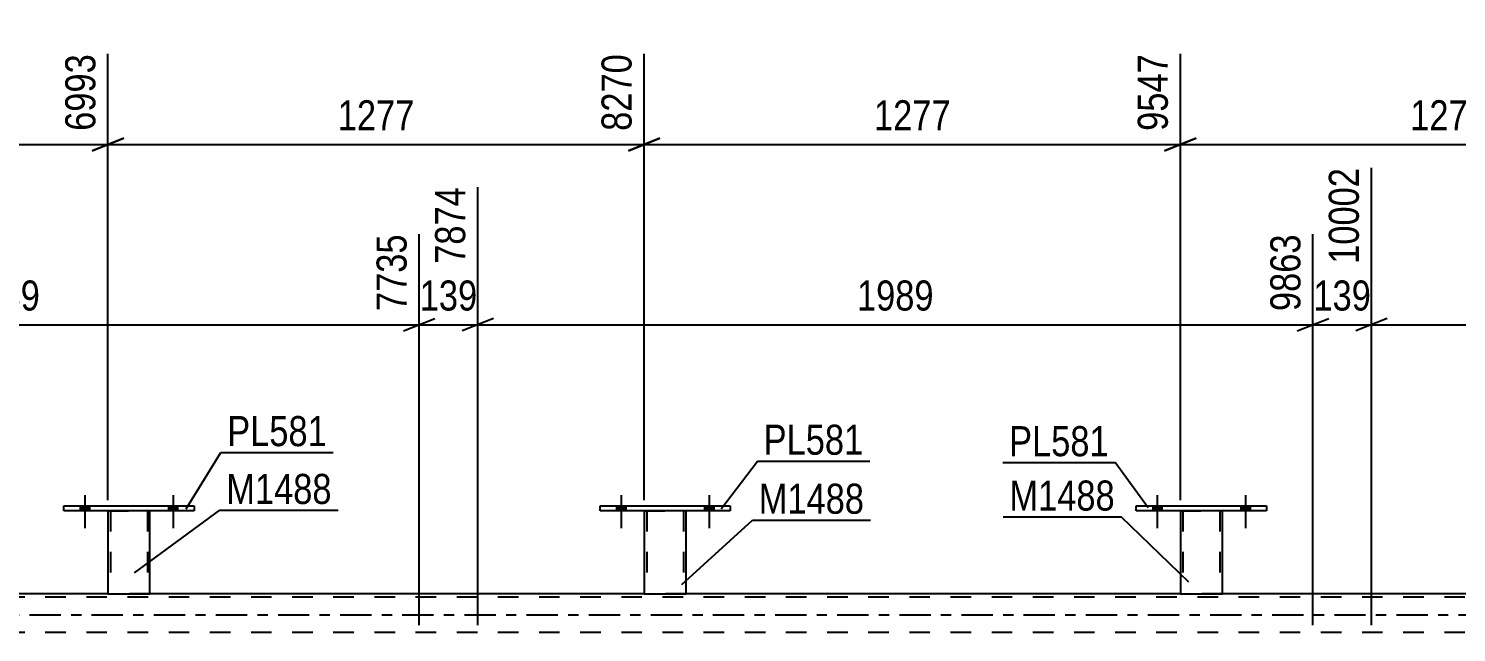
# Model space of a CAD drawing. Header units: millimetres. Extents: x 0 to 841, y 0 to 594.
# Drawn here: x 344.7 to 480.7, y 445.9 to 503.4 of the extents above; entities that cross this region are included whole.
import ezdxf

# ---------------------------------------------------------------- set-up
doc = ezdxf.new("R2010")
doc.units = ezdxf.units.MM
doc.linetypes.add('DXK_LINE_DOT2', pattern=[3.9198, 1.9599, -1.9599])
doc.linetypes.add('DXK_LINE_DOT3', pattern=[5.9187, 2.979, -0.9799, 0.9799, -0.9799])
doc.styles.add('Arial Narrow', font='ARIALN.TTF', dxfattribs={"height": 0.2})

# ---------------------------------------------------------------- blocks, each defined once
blk = doc.blocks.new('Bolt-815137657-4153 - 4128')
at = {"linetype": 'Continuous'}
for points in [[(451.75, 457.47), (452.63, 457.47), (452.63, 457.95), (451.75, 457.95)], [(460.15, 457.47), (461.03, 457.47), (461.03, 457.95), (460.15, 457.95)]]:
    blk.add_hatch(color=1, dxfattribs=at).paths.add_polyline_path(points)
at = {"color": 1, "linetype": 'Continuous'}
for p, q in [((452.19, 458.95), (452.19, 455.83)), ((460.59, 458.95), (460.59, 455.83)), ((451.75, 457.95), (451.75, 457.47)), ((452.63, 457.95), (452.63, 457.47)), ((460.15, 457.95), (460.15, 457.47)), ((461.03, 457.95), (461.03, 457.47))]:
    blk.add_line(p, q, dxfattribs=at)
blk = doc.blocks.new('Bolt-815137657-4154 - 4128')
at = {"linetype": 'Continuous'}
for points in [[(451.75, 457.47), (452.63, 457.47), (452.63, 457.95), (451.75, 457.95)], [(460.15, 457.47), (461.03, 457.47), (461.03, 457.95), (460.15, 457.95)]]:
    blk.add_hatch(color=1, dxfattribs=at).paths.add_polyline_path(points)
at = {"color": 1, "linetype": 'Continuous'}
for p, q in [((452.19, 458.95), (452.19, 455.83)), ((460.59, 458.95), (460.59, 455.83)), ((451.75, 457.95), (451.75, 457.47)), ((452.63, 457.95), (452.63, 457.47)), ((460.15, 457.95), (460.15, 457.47)), ((461.03, 457.95), (461.03, 457.47))]:
    blk.add_line(p, q, dxfattribs=at)
blk = doc.blocks.new('Bolt-815137657-4155 - 4128')
at = {"linetype": 'Continuous'}
for points in [[(400.67, 457.47), (401.55, 457.47), (401.55, 457.95), (400.67, 457.95)], [(409.07, 457.47), (409.95, 457.47), (409.95, 457.95), (409.07, 457.95)]]:
    blk.add_hatch(color=1, dxfattribs=at).paths.add_polyline_path(points)
at = {"color": 1, "linetype": 'Continuous'}
for p, q in [((401.11, 458.95), (401.11, 455.83)), ((409.51, 458.95), (409.51, 455.83)), ((400.67, 457.95), (400.67, 457.47)), ((401.55, 457.95), (401.55, 457.47)), ((409.07, 457.95), (409.07, 457.47)), ((409.95, 457.95), (409.95, 457.47))]:
    blk.add_line(p, q, dxfattribs=at)
blk = doc.blocks.new('Bolt-815137657-4156 - 4128')
at = {"linetype": 'Continuous'}
for points in [[(400.67, 457.47), (401.55, 457.47), (401.55, 457.95), (400.67, 457.95)], [(409.07, 457.47), (409.95, 457.47), (409.95, 457.95), (409.07, 457.95)]]:
    blk.add_hatch(color=1, dxfattribs=at).paths.add_polyline_path(points)
at = {"color": 1, "linetype": 'Continuous'}
for p, q in [((401.11, 458.95), (401.11, 455.83)), ((409.51, 458.95), (409.51, 455.83)), ((400.67, 457.95), (400.67, 457.47)), ((401.55, 457.95), (401.55, 457.47)), ((409.07, 457.95), (409.07, 457.47)), ((409.95, 457.95), (409.95, 457.47))]:
    blk.add_line(p, q, dxfattribs=at)
blk = doc.blocks.new('Bolt-815137657-4157 - 4128')
at = {"linetype": 'Continuous'}
for points in [[(349.59, 457.47), (350.47, 457.47), (350.47, 457.95), (349.59, 457.95)], [(357.99, 457.47), (358.87, 457.47), (358.87, 457.95), (357.99, 457.95)]]:
    blk.add_hatch(color=1, dxfattribs=at).paths.add_polyline_path(points)
at = {"color": 1, "linetype": 'Continuous'}
for p, q in [((350.03, 458.95), (350.03, 455.83)), ((358.43, 458.95), (358.43, 455.83)), ((349.59, 457.95), (349.59, 457.47)), ((350.47, 457.95), (350.47, 457.47)), ((357.99, 457.95), (357.99, 457.47)), ((358.87, 457.95), (358.87, 457.47))]:
    blk.add_line(p, q, dxfattribs=at)
blk = doc.blocks.new('Bolt-815137657-4158 - 4128')
at = {"linetype": 'Continuous'}
for points in [[(349.59, 457.47), (350.47, 457.47), (350.47, 457.95), (349.59, 457.95)], [(357.99, 457.47), (358.87, 457.47), (358.87, 457.95), (357.99, 457.95)]]:
    blk.add_hatch(color=1, dxfattribs=at).paths.add_polyline_path(points)
at = {"color": 1, "linetype": 'Continuous'}
for p, q in [((350.03, 458.95), (350.03, 455.83)), ((358.43, 458.95), (358.43, 455.83)), ((349.59, 457.95), (349.59, 457.47)), ((350.47, 457.95), (350.47, 457.47)), ((357.99, 457.95), (357.99, 457.47)), ((358.87, 457.95), (358.87, 457.47))]:
    blk.add_line(p, q, dxfattribs=at)
blk = doc.blocks.new('Part-815137657-4278 - 4128')
at = {"color": 2, "linetype": 'Continuous'}
for p, q in [((450.19, 457.95), (462.59, 457.95)), ((450.19, 457.47), (450.19, 457.95)), ((462.59, 457.47), (450.19, 457.47)), ((462.59, 457.95), (462.59, 457.47))]:
    blk.add_line(p, q, dxfattribs=at)
blk = doc.blocks.new('Part-815137657-4283 - 4128')
at = {"color": 2, "linetype": 'Continuous'}
for p, q in [((454.39, 457.47), (454.39, 449.56)), ((458.39, 449.56), (458.39, 457.47)), ((454.39, 449.56), (458.39, 449.56))]:
    blk.add_line(p, q, dxfattribs=at)
at = {"color": 7, "linetype": 'DXK_LINE_DOT2'}
for p, q in [((454.39, 457.47), (458.39, 457.47)), ((454.39, 457.47), (454.39, 457.47)), ((454.39, 457.47), (454.39, 457.47)), ((454.63, 457.47), (454.63, 449.56)), ((458.15, 457.47), (458.15, 449.56)), ((458.39, 457.47), (458.39, 457.47)), ((458.39, 457.47), (458.39, 457.47)), ((458.1, 449.56), (458.13, 449.56)), ((458.1, 449.56), (458.13, 449.56)), ((458.13, 449.56), (458.15, 449.56)), ((458.13, 449.56), (458.15, 449.56))]:
    blk.add_line(p, q, dxfattribs=at)
blk = doc.blocks.new('Part-815137657-4288 - 4128')
at = {"color": 2, "linetype": 'Continuous'}
for p, q in [((399.11, 457.95), (411.51, 457.95)), ((399.11, 457.47), (399.11, 457.95)), ((411.51, 457.47), (399.11, 457.47)), ((411.51, 457.95), (411.51, 457.47))]:
    blk.add_line(p, q, dxfattribs=at)
blk = doc.blocks.new('Part-815137657-4474 - 4128')
at = {"color": 7, "linetype": 'DXK_LINE_DOT2'}
for p, q in [((736.28, 449.24), (72.5, 449.24)), ((356.23, 449.56), (352.23, 449.56)), ((407.31, 449.56), (403.31, 449.56)), ((458.39, 449.56), (454.39, 449.56)), ((736.28, 445.88), (72.5, 445.88))]:
    blk.add_line(p, q, dxfattribs=at)
at = {"color": 2, "linetype": 'Continuous'}
for p, q in [((352.23, 449.56), (305.15, 449.56)), ((403.31, 449.56), (356.23, 449.56)), ((454.39, 449.56), (407.31, 449.56)), ((505.47, 449.56), (458.39, 449.56))]:
    blk.add_line(p, q, dxfattribs=at)
at = {"color": 7, "linetype": 'DXK_LINE_DOT3'}
blk.add_line((72.5, 447.56), (736.28, 447.56), dxfattribs=at)
blk = doc.blocks.new('Part-815137657-4293 - 4128')
at = {"color": 2, "linetype": 'Continuous'}
for p, q in [((403.31, 457.47), (403.31, 449.56)), ((407.31, 449.56), (407.31, 457.47)), ((403.31, 449.56), (407.31, 449.56))]:
    blk.add_line(p, q, dxfattribs=at)
at = {"color": 7, "linetype": 'DXK_LINE_DOT2'}
for p, q in [((403.31, 457.47), (407.31, 457.47)), ((403.31, 457.47), (403.31, 457.47)), ((403.31, 457.47), (403.31, 457.47)), ((403.55, 457.47), (403.55, 449.56)), ((407.07, 457.47), (407.07, 449.56)), ((407.31, 457.47), (407.31, 457.47)), ((407.31, 457.47), (407.31, 457.47)), ((407.02, 449.56), (407.05, 449.56)), ((407.02, 449.56), (407.05, 449.56)), ((407.05, 449.56), (407.07, 449.56)), ((407.05, 449.56), (407.07, 449.56))]:
    blk.add_line(p, q, dxfattribs=at)
blk = doc.blocks.new('Part-815137657-4298 - 4128')
at = {"color": 2, "linetype": 'Continuous'}
for p, q in [((348.03, 457.95), (360.43, 457.95)), ((348.03, 457.47), (348.03, 457.95)), ((360.43, 457.47), (348.03, 457.47)), ((360.43, 457.95), (360.43, 457.47))]:
    blk.add_line(p, q, dxfattribs=at)
blk = doc.blocks.new('Part-815137657-4303 - 4128')
at = {"color": 2, "linetype": 'Continuous'}
for p, q in [((352.23, 457.47), (352.23, 449.56)), ((356.23, 449.56), (356.23, 457.47)), ((352.23, 449.56), (356.23, 449.56))]:
    blk.add_line(p, q, dxfattribs=at)
at = {"color": 7, "linetype": 'DXK_LINE_DOT2'}
for p, q in [((352.23, 457.47), (356.23, 457.47)), ((352.23, 457.47), (352.23, 457.47)), ((352.23, 457.47), (352.23, 457.47)), ((352.47, 457.47), (352.47, 449.56)), ((355.99, 457.47), (355.99, 449.56)), ((356.23, 457.47), (356.23, 457.47)), ((356.23, 457.47), (356.23, 457.47)), ((355.94, 449.56), (355.97, 449.56)), ((355.94, 449.56), (355.97, 449.56)), ((355.97, 449.56), (355.99, 449.56)), ((355.97, 449.56), (355.99, 449.56))]:
    blk.add_line(p, q, dxfattribs=at)
blk = doc.blocks.new('StraightDimension-815137657-5545 - 4128')
at = {"color": 7, "linetype": 'Continuous'}
for p, q in [((387.46, 446.56), (387.46, 488.31)), ((381.88, 446.56), (381.88, 483.81)), ((380.38, 474.6), (383.38, 475.8)), ((381.88, 475.2), (387.46, 475.2)), ((388.96, 475.8), (385.96, 474.6))]:
    blk.add_line(p, q, dxfattribs=at)
at = {"color": 0}
blk.add_wipeout([(388.01, 475.95), (388.01, 480.15), (381.33, 480.15), (381.33, 475.95)], dxfattribs=at)
at = {"color": 3, "style": 'Arial Narrow'}
blk.add_text('139', height=2.863, dxfattribs=at).set_placement((381.93, 476.55))
at = {"color": 0, "linetype": 'Continuous'}
blk.add_wipeout([(386.86, 488.91), (382.66, 488.91), (382.66, 480.4), (386.86, 480.4)], dxfattribs=at)
at = {"color": 3, "linetype": 'Continuous', "style": 'Arial Narrow'}
blk.add_text('7874', height=2.863, rotation=90.0002, dxfattribs=at).set_placement((386.26, 481))
blk = doc.blocks.new('StraightDimension-815137657-5583 - 4128')
at = {"color": 7, "linetype": 'Continuous'}
for p, q in [((472.59, 446.56), (472.59, 490.14)), ((467.02, 446.56), (467.02, 483.81)), ((465.52, 474.6), (468.52, 475.8)), ((467.02, 475.2), (472.59, 475.2)), ((474.09, 475.8), (471.09, 474.6))]:
    blk.add_line(p, q, dxfattribs=at)
at = {"color": 0}
blk.add_wipeout([(473.15, 475.95), (473.15, 480.15), (466.46, 480.15), (466.46, 475.95)], dxfattribs=at)
at = {"color": 3, "style": 'Arial Narrow'}
blk.add_text('139', height=2.863, dxfattribs=at).set_placement((467.06, 476.55))
at = {"color": 0, "linetype": 'Continuous'}
blk.add_wipeout([(471.99, 490.74), (467.79, 490.74), (467.79, 480.4), (471.99, 480.4)], dxfattribs=at)
at = {"color": 3, "linetype": 'Continuous', "style": 'Arial Narrow'}
blk.add_text('10002', height=2.863, rotation=90.0002, dxfattribs=at).set_placement((471.39, 481))
blk = doc.blocks.new('StraightDimension-815137657-11726 - 4128')
at = {"color": 7, "linetype": 'Continuous'}
for p, q in [((301.15, 458.47), (301.15, 500.99)), ((352.23, 458.47), (352.23, 500.99)), ((302.65, 492.97), (299.65, 491.77)), ((350.73, 491.77), (353.73, 492.97)), ((301.15, 492.37), (352.23, 492.37))]:
    blk.add_line(p, q, dxfattribs=at)
at = {"color": 0}
blk.add_wipeout([(330.95, 493.12), (330.95, 497.32), (322.44, 497.32), (322.44, 493.12)], dxfattribs=at)
at = {"color": 3, "style": 'Arial Narrow'}
blk.add_text('1277', height=2.863, dxfattribs=at).set_placement((323.04, 493.72))
at = {"color": 0, "linetype": 'Continuous'}
blk.add_wipeout([(351.63, 501.59), (347.43, 501.59), (347.43, 493.07), (351.63, 493.07)], dxfattribs=at)
at = {"color": 3, "linetype": 'Continuous', "style": 'Arial Narrow'}
blk.add_text('6993', height=2.863, rotation=90.0002, dxfattribs=at).set_placement((351.03, 493.67))
blk = doc.blocks.new('StraightDimension-815137657-11723 - 4128')
at = {"color": 7, "linetype": 'Continuous'}
for p, q in [((505.47, 458.47), (505.47, 502.81)), ((454.39, 458.47), (454.39, 500.99)), ((455.89, 492.97), (452.89, 491.77)), ((503.97, 491.77), (506.97, 492.97)), ((454.39, 492.37), (505.47, 492.37))]:
    blk.add_line(p, q, dxfattribs=at)
at = {"color": 0}
blk.add_wipeout([(484.19, 493.12), (484.19, 497.32), (475.68, 497.32), (475.68, 493.12)], dxfattribs=at)
at = {"color": 3, "style": 'Arial Narrow'}
blk.add_text('1277', height=2.863, dxfattribs=at).set_placement((476.28, 493.72))
at = {"color": 0, "linetype": 'Continuous'}
blk.add_wipeout([(504.87, 503.41), (500.67, 503.41), (500.67, 493.07), (504.87, 493.07)], dxfattribs=at)
at = {"color": 3, "linetype": 'Continuous', "style": 'Arial Narrow'}
blk.add_text('10824', height=2.863, rotation=90.0002, dxfattribs=at).set_placement((504.27, 493.67))
blk = doc.blocks.new('StraightDimension-815137657-5564 - 4128')
at = {"color": 7, "linetype": 'Continuous'}
for p, q in [((387.46, 446.56), (387.46, 488.31)), ((467.02, 446.56), (467.02, 483.81)), ((388.96, 475.8), (385.96, 474.6)), ((387.46, 475.2), (467.02, 475.2)), ((465.52, 474.6), (468.52, 475.8))]:
    blk.add_line(p, q, dxfattribs=at)
at = {"color": 0}
blk.add_wipeout([(431.49, 475.95), (431.49, 480.15), (422.98, 480.15), (422.98, 475.95)], dxfattribs=at)
at = {"color": 3, "style": 'Arial Narrow'}
blk.add_text('1989', height=2.863, dxfattribs=at).set_placement((423.58, 476.55))
at = {"color": 0, "linetype": 'Continuous'}
blk.add_wipeout([(466.42, 484.41), (462.22, 484.41), (462.22, 475.9), (466.42, 475.9)], dxfattribs=at)
at = {"color": 3, "linetype": 'Continuous', "style": 'Arial Narrow'}
blk.add_text('9863', height=2.863, rotation=90.0002, dxfattribs=at).set_placement((465.82, 476.5))
blk = doc.blocks.new('StraightDimension-815137657-5602 - 4128')
at = {"color": 7, "linetype": 'Continuous'}
for p, q in [((472.59, 446.56), (472.59, 490.14)), ((552.15, 446.56), (552.15, 485.64)), ((474.09, 475.8), (471.09, 474.6)), ((472.59, 475.2), (552.15, 475.2)), ((550.65, 474.6), (553.65, 475.8))]:
    blk.add_line(p, q, dxfattribs=at)
at = {"color": 0}
blk.add_wipeout([(516.63, 475.95), (516.63, 480.15), (508.11, 480.15), (508.11, 475.95)], dxfattribs=at)
at = {"color": 3, "style": 'Arial Narrow'}
blk.add_text('1989', height=2.863, dxfattribs=at).set_placement((508.71, 476.55))
at = {"color": 0, "linetype": 'Continuous'}
blk.add_wipeout([(551.55, 486.24), (547.35, 486.24), (547.35, 475.9), (551.55, 475.9)], dxfattribs=at)
at = {"color": 3, "linetype": 'Continuous', "style": 'Arial Narrow'}
blk.add_text('11991', height=2.863, rotation=90.0002, dxfattribs=at).set_placement((550.95, 476.5))
blk = doc.blocks.new('StraightDimension-815137657-5526 - 4128')
at = {"color": 7, "linetype": 'Continuous'}
for p, q in [((302.32, 446.56), (302.32, 488.31)), ((381.88, 446.56), (381.88, 483.81)), ((303.82, 475.8), (300.82, 474.6)), ((302.32, 475.2), (381.88, 475.2)), ((380.38, 474.6), (383.38, 475.8))]:
    blk.add_line(p, q, dxfattribs=at)
at = {"color": 0}
blk.add_wipeout([(346.36, 475.95), (346.36, 480.15), (337.85, 480.15), (337.85, 475.95)], dxfattribs=at)
at = {"color": 3, "style": 'Arial Narrow'}
blk.add_text('1989', height=2.863, dxfattribs=at).set_placement((338.45, 476.55))
at = {"color": 0, "linetype": 'Continuous'}
blk.add_wipeout([(381.28, 484.41), (377.08, 484.41), (377.08, 475.9), (381.28, 475.9)], dxfattribs=at)
at = {"color": 3, "linetype": 'Continuous', "style": 'Arial Narrow'}
blk.add_text('7735', height=2.863, rotation=90.0002, dxfattribs=at).set_placement((380.68, 476.5))
blk = doc.blocks.new('StraightDimension-815137657-11724 - 4128')
at = {"color": 7, "linetype": 'Continuous'}
for p, q in [((403.31, 458.47), (403.31, 500.99)), ((454.39, 458.47), (454.39, 500.99)), ((404.81, 492.97), (401.81, 491.77)), ((452.89, 491.77), (455.89, 492.97)), ((403.31, 492.37), (454.39, 492.37))]:
    blk.add_line(p, q, dxfattribs=at)
at = {"color": 0}
blk.add_wipeout([(433.11, 493.12), (433.11, 497.32), (424.6, 497.32), (424.6, 493.12)], dxfattribs=at)
at = {"color": 3, "style": 'Arial Narrow'}
blk.add_text('1277', height=2.863, dxfattribs=at).set_placement((425.2, 493.72))
at = {"color": 0, "linetype": 'Continuous'}
blk.add_wipeout([(453.79, 501.59), (449.59, 501.59), (449.59, 493.07), (453.79, 493.07)], dxfattribs=at)
at = {"color": 3, "linetype": 'Continuous', "style": 'Arial Narrow'}
blk.add_text('9547', height=2.863, rotation=90.0002, dxfattribs=at).set_placement((453.19, 493.67))
blk = doc.blocks.new('StraightDimension-815137657-11725 - 4128')
at = {"color": 7, "linetype": 'Continuous'}
for p, q in [((352.23, 458.47), (352.23, 500.99)), ((403.31, 458.47), (403.31, 500.99)), ((353.73, 492.97), (350.73, 491.77)), ((401.81, 491.77), (404.81, 492.97)), ((352.23, 492.37), (403.31, 492.37))]:
    blk.add_line(p, q, dxfattribs=at)
at = {"color": 0}
blk.add_wipeout([(382.03, 493.12), (382.03, 497.32), (373.52, 497.32), (373.52, 493.12)], dxfattribs=at)
at = {"color": 3, "style": 'Arial Narrow'}
blk.add_text('1277', height=2.863, dxfattribs=at).set_placement((374.12, 493.72))
at = {"color": 0, "linetype": 'Continuous'}
blk.add_wipeout([(402.71, 501.59), (398.51, 501.59), (398.51, 493.07), (402.71, 493.07)], dxfattribs=at)
at = {"color": 3, "linetype": 'Continuous', "style": 'Arial Narrow'}
blk.add_text('8270', height=2.863, rotation=90.0002, dxfattribs=at).set_placement((402.11, 493.67))
blk = doc.blocks.new('Mark-815137657-4274 - 4128')
at = {"color": 0}
blk.add_wipeout([(447.58, 462.67), (447.58, 465.67), (438.07, 465.67), (438.07, 462.67)], dxfattribs=at)
blk.add_wipeout([(447.58, 462.67), (447.58, 465.67), (438.07, 465.67), (438.07, 462.67)], dxfattribs=at)
at = {"color": 30, "linetype": 'Continuous'}
for p in [(437.47, 462.07), (451.31, 457.74)]:
    blk.add_line(p, (448.18, 462.07), dxfattribs=at)
at = {"color": 3, "style": 'Arial Narrow'}
blk.add_text('PL581', height=2.863, dxfattribs=at).set_placement((438.07, 462.67))
blk = doc.blocks.new('Mark-815137657-4279 - 4128')
at = {"color": 0}
blk.add_wipeout([(448.16, 457.49), (448.16, 460.49), (438.1, 460.49), (438.1, 457.49)], dxfattribs=at)
blk.add_wipeout([(448.16, 457.49), (448.16, 460.49), (438.1, 460.49), (438.1, 457.49)], dxfattribs=at)
at = {"color": 30, "linetype": 'Continuous'}
for p in [(437.5, 456.89), (455.2, 450.68)]:
    blk.add_line(p, (448.76, 456.89), dxfattribs=at)
at = {"color": 3, "style": 'Arial Narrow'}
blk.add_text('M1488', height=2.863, dxfattribs=at).set_placement((438.1, 457.49))
blk = doc.blocks.new('Mark-815137657-4284 - 4128')
at = {"color": 0}
blk.add_wipeout([(424.19, 462.81), (424.19, 465.81), (414.69, 465.81), (414.69, 462.81)], dxfattribs=at)
blk.add_wipeout([(424.19, 462.81), (424.19, 465.81), (414.69, 465.81), (414.69, 462.81)], dxfattribs=at)
at = {"color": 30, "linetype": 'Continuous'}
for p, q in [((410.63, 457.66), (414.09, 462.21)), ((414.09, 462.21), (424.79, 462.21))]:
    blk.add_line(p, q, dxfattribs=at)
at = {"color": 3, "style": 'Arial Narrow'}
blk.add_text('PL581', height=2.863, dxfattribs=at).set_placement((414.69, 462.81))
blk = doc.blocks.new('Mark-815137657-4289 - 4128')
at = {"color": 0}
blk.add_wipeout([(424.27, 457.19), (424.27, 460.19), (414.22, 460.19), (414.22, 457.19)], dxfattribs=at)
blk.add_wipeout([(424.27, 457.19), (424.27, 460.19), (414.22, 460.19), (414.22, 457.19)], dxfattribs=at)
at = {"color": 30, "linetype": 'Continuous'}
for p, q in [((406.91, 450.46), (413.62, 456.59)), ((413.62, 456.59), (424.87, 456.59))]:
    blk.add_line(p, q, dxfattribs=at)
at = {"color": 3, "style": 'Arial Narrow'}
blk.add_text('M1488', height=2.863, dxfattribs=at).set_placement((414.22, 457.19))
blk = doc.blocks.new('Mark-815137657-4294 - 4128')
at = {"color": 0}
blk.add_wipeout([(373.09, 463.63), (373.09, 466.63), (363.59, 466.63), (363.59, 463.63)], dxfattribs=at)
blk.add_wipeout([(373.09, 463.63), (373.09, 466.63), (363.59, 466.63), (363.59, 463.63)], dxfattribs=at)
at = {"color": 30, "linetype": 'Continuous'}
for p, q in [((359.67, 457.67), (362.99, 463.03)), ((362.99, 463.03), (373.69, 463.03))]:
    blk.add_line(p, q, dxfattribs=at)
at = {"color": 3, "style": 'Arial Narrow'}
blk.add_text('PL581', height=2.863, dxfattribs=at).set_placement((363.59, 463.63))
blk = doc.blocks.new('Mark-815137657-4299 - 4128')
at = {"color": 0}
blk.add_wipeout([(373.55, 458.12), (373.55, 461.12), (363.5, 461.12), (363.5, 458.12)], dxfattribs=at)
blk.add_wipeout([(373.55, 458.12), (373.55, 461.12), (363.5, 461.12), (363.5, 458.12)], dxfattribs=at)
at = {"color": 30, "linetype": 'Continuous'}
for p, q in [((354.76, 451.56), (362.9, 457.52)), ((362.9, 457.52), (374.15, 457.52))]:
    blk.add_line(p, q, dxfattribs=at)
at = {"color": 3, "style": 'Arial Narrow'}
blk.add_text('M1488', height=2.863, dxfattribs=at).set_placement((363.5, 458.12))

msp = doc.modelspace()

# ---------------------------------------------------------------- block references
for name in ['Bolt-815137657-4157 - 4128', 'Bolt-815137657-4158 - 4128', 'Bolt-815137657-4155 - 4128', 'Bolt-815137657-4156 - 4128', 'Bolt-815137657-4153 - 4128', 'Bolt-815137657-4154 - 4128', 'Part-815137657-4298 - 4128', 'Part-815137657-4303 - 4128', 'Part-815137657-4288 - 4128', 'Part-815137657-4293 - 4128', 'Part-815137657-4278 - 4128', 'Part-815137657-4283 - 4128', 'Part-815137657-4474 - 4128']:
    msp.add_blockref(name, (0, 0))

# ---------------------------------------------------------------- next in the draw order: block references
for name in ['StraightDimension-815137657-11726 - 4128', 'StraightDimension-815137657-5583 - 4128', 'StraightDimension-815137657-5545 - 4128']:
    msp.add_blockref(name, (0, 0))

# ---------------------------------------------------------------- next in the draw order: block references
for name in ['StraightDimension-815137657-11723 - 4128', 'StraightDimension-815137657-5526 - 4128']:
    msp.add_blockref(name, (0, 0))

# ---------------------------------------------------------------- next in the draw order: block references
for name in ['StraightDimension-815137657-5602 - 4128', 'StraightDimension-815137657-5564 - 4128']:
    msp.add_blockref(name, (0, 0))

# ---------------------------------------------------------------- next in the draw order: block references
msp.add_blockref('StraightDimension-815137657-11724 - 4128', (0, 0))

# ---------------------------------------------------------------- next in the draw order: block references
for name in ['StraightDimension-815137657-11725 - 4128', 'Mark-815137657-4284 - 4128', 'Mark-815137657-4274 - 4128']:
    msp.add_blockref(name, (0, 0))

# ---------------------------------------------------------------- next in the draw order: block references
for name in ['Mark-815137657-4294 - 4128', 'Mark-815137657-4289 - 4128', 'Mark-815137657-4279 - 4128']:
    msp.add_blockref(name, (0, 0))

# ---------------------------------------------------------------- next in the draw order: block references
msp.add_blockref('Mark-815137657-4299 - 4128', (0, 0))

doc.saveas('drawing.dxf')
